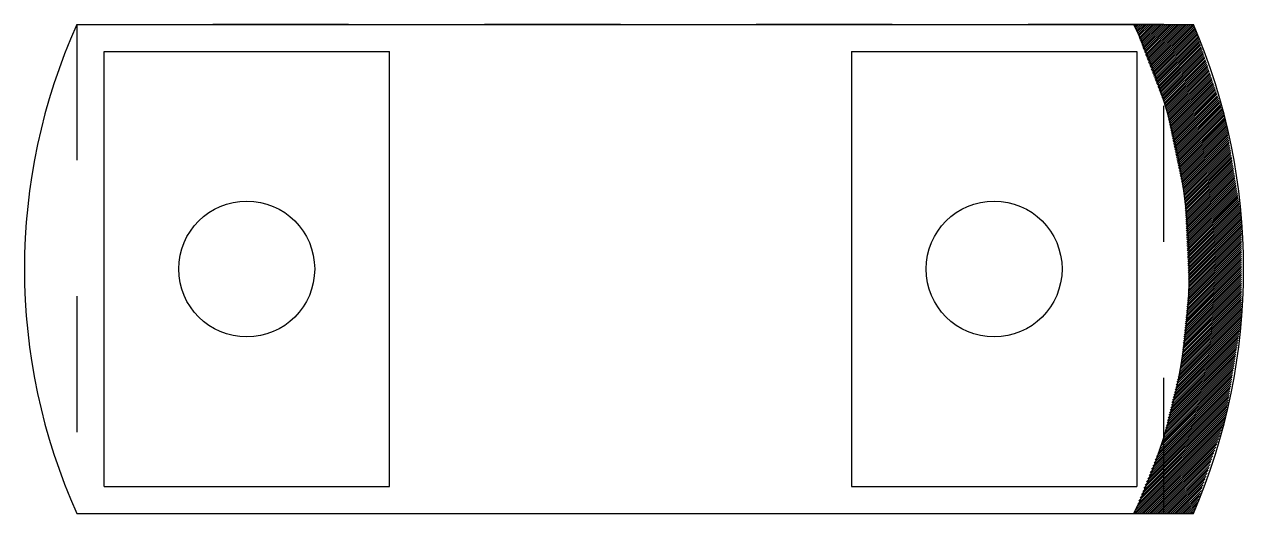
# Model space of a CAD drawing. Extents: x -1.64 to 7.34, y -1.8 to 1.8.
import ezdxf

# ---------------------------------------------------------------- set-up
doc = ezdxf.new("R2010")
doc.units = 0
doc.linetypes.add('虚线', pattern=[2, 1, -1])
for name, color, linetype in [('粗实线层', 7, 'CONTINUOUS'), ('细实线层', 7, 'CONTINUOUS'), ('虚线层', 6, '虚线')]:
    doc.layers.add(name, color=color, linetype=linetype)

# ---------------------------------------------------------------- blocks, each defined once
blk = doc.blocks.new('*X2')
at = {"layer": '粗实线层'}
for p, q in [((6.5318, 1.7942), (6.5376, 1.8)), ((6.5357, 1.784), (6.5518, 1.8)), ((6.5396, 1.7737), (6.5659, 1.8)), ((6.5436, 1.7635), (6.58, 1.8)), ((6.5475, 1.7533), (6.5942, 1.8)), ((6.5514, 1.7431), (6.6083, 1.8)), ((6.5553, 1.7328), (6.6225, 1.8)), ((6.5592, 1.7226), (6.6366, 1.8)), ((6.5631, 1.7124), (6.6508, 1.8)), ((6.567, 1.7021), (6.6649, 1.8)), ((6.5709, 1.6919), (6.679, 1.8)), ((6.5748, 1.6817), (6.6932, 1.8)), ((6.5788, 1.6714), (6.7073, 1.8)), ((6.5827, 1.6612), (6.7215, 1.8)), ((6.5866, 1.651), (6.7356, 1.8)), ((6.5905, 1.6407), (6.7497, 1.8)), ((6.5944, 1.6305), (6.7639, 1.8)), ((6.5983, 1.6203), (6.778, 1.8)), ((6.6022, 1.61), (6.7922, 1.8)), ((6.6061, 1.5998), (6.8063, 1.8)), ((6.61, 1.5896), (6.8205, 1.8)), ((6.6139, 1.5793), (6.8346, 1.8)), ((6.6179, 1.5691), (6.8487, 1.8)), ((6.6218, 1.5589), (6.8629, 1.8)), ((6.6257, 1.5486), (6.877, 1.8)), ((6.6296, 1.5384), (6.8912, 1.8)), ((6.6335, 1.5282), (6.9053, 1.8)), ((6.6374, 1.518), (6.9195, 1.8)), ((6.6413, 1.5077), (6.9336, 1.8)), ((6.6452, 1.4975), (6.9477, 1.8)), ((6.6491, 1.4873), (6.9619, 1.8)), ((6.653, 1.477), (6.9703, 1.7943)), ((6.657, 1.4668), (6.9738, 1.7837)), ((6.6609, 1.4566), (6.9774, 1.7731)), ((6.6648, 1.4463), (6.9809, 1.7625)), ((6.6687, 1.4361), (6.9845, 1.7519)), ((6.6726, 1.4259), (6.988, 1.7413)), ((6.6765, 1.4156), (6.9915, 1.7307)), ((6.6804, 1.4054), (6.9951, 1.7201)), ((6.6843, 1.3952), (6.9986, 1.7095)), ((6.6882, 1.3849), (7.0022, 1.6989)), ((6.6922, 1.3747), (7.0057, 1.6883)), ((6.6961, 1.3645), (7.0093, 1.6777)), ((6.7, 1.3542), (7.0128, 1.6671)), ((6.7039, 1.344), (7.0163, 1.6565)), ((6.7078, 1.3338), (7.0199, 1.6459)), ((6.7117, 1.3236), (7.0234, 1.6353)), ((6.7156, 1.3133), (7.027, 1.6247)), ((6.7195, 1.3031), (7.0305, 1.6141)), ((6.7234, 1.2929), (7.0341, 1.6035)), ((6.7273, 1.2826), (7.0376, 1.5929)), ((6.7313, 1.2724), (7.0411, 1.5823)), ((6.7352, 1.2622), (7.0447, 1.5717)), ((6.7391, 1.2519), (7.0482, 1.5611)), ((6.743, 1.2417), (7.0518, 1.5505)), ((6.7469, 1.2315), (7.0553, 1.5399)), ((6.7508, 1.2212), (7.0589, 1.5293)), ((6.7547, 1.211), (7.0624, 1.5187)), ((6.7586, 1.2008), (7.066, 1.5081)), ((6.7625, 1.1905), (7.0695, 1.4975)), ((6.7665, 1.1803), (7.073, 1.4869)), ((6.769, 1.1687), (7.0766, 1.4763)), ((6.7714, 1.157), (7.0801, 1.4657)), ((6.7739, 1.1453), (7.0837, 1.4551)), ((6.7763, 1.1336), (7.0872, 1.4445)), ((6.7788, 1.1219), (7.0908, 1.4339)), ((6.7812, 1.1102), (7.0943, 1.4233)), ((6.7837, 1.0985), (7.0978, 1.4127)), ((6.7861, 1.0868), (7.1014, 1.4021)), ((6.7886, 1.0751), (7.1049, 1.3915)), ((6.791, 1.0634), (7.1085, 1.3809)), ((6.7935, 1.0518), (7.112, 1.3703)), ((6.7959, 1.0401), (7.1156, 1.3597)), ((6.7984, 1.0284), (7.1191, 1.3491)), ((6.8008, 1.0167), (7.1226, 1.3385)), ((6.8032, 1.005), (7.1262, 1.3279)), ((6.8057, 0.9933), (7.1297, 1.3173)), ((6.8081, 0.9816), (7.1333, 1.3067)), ((6.8106, 0.9699), (7.1368, 1.2961)), ((6.813, 0.9582), (7.1404, 1.2855)), ((6.8155, 0.9465), (7.1439, 1.2749)), ((6.8179, 0.9348), (7.1475, 1.2643)), ((6.8204, 0.9231), (7.151, 1.2537)), ((6.8228, 0.9114), (7.1545, 1.2431)), ((6.8253, 0.8997), (7.1581, 1.2325)), ((6.8277, 0.888), (7.1616, 1.2219)), ((6.8302, 0.8763), (7.1652, 1.2113)), ((6.8326, 0.8646), (7.1687, 1.2007)), ((6.8351, 0.8529), (7.1723, 1.1901)), ((6.8375, 0.8412), (7.1758, 1.1795)), ((6.84, 0.8295), (7.1793, 1.1689)), ((6.8424, 0.8179), (7.1829, 1.1583)), ((6.8448, 0.8062), (7.1864, 1.1477)), ((6.8473, 0.7945), (7.19, 1.1371)), ((6.8497, 0.7828), (7.1935, 1.1265)), ((6.8522, 0.7711), (7.1971, 1.1159)), ((6.8546, 0.7594), (7.2006, 1.1053)), ((6.8571, 0.7477), (7.2035, 1.0941)), ((6.8595, 0.736), (7.2055, 1.0819)), ((6.862, 0.7243), (7.2075, 1.0698)), ((6.8644, 0.7126), (7.2095, 1.0576)), ((6.8669, 0.7009), (7.2114, 1.0455)), ((6.8693, 0.6892), (7.2134, 1.0333)), ((6.8718, 0.6775), (7.2154, 1.0211)), ((6.8742, 0.6658), (7.2174, 1.009)), ((6.8767, 0.6541), (7.2193, 0.9968)), ((6.8791, 0.6424), (7.2213, 0.9846)), ((6.8816, 0.6307), (7.2233, 0.9725)), ((6.884, 0.619), (7.2253, 0.9603)), ((6.8864, 0.6073), (7.2273, 0.9482)), ((6.8889, 0.5956), (7.2292, 0.936)), ((6.8913, 0.584), (7.2312, 0.9238)), ((6.8938, 0.5723), (7.2332, 0.9117)), ((6.8962, 0.5606), (7.2352, 0.8995)), ((6.8987, 0.5489), (7.2372, 0.8873)), ((6.9011, 0.5372), (7.2391, 0.8752)), ((6.9029, 0.5248), (7.2411, 0.863)), ((6.9036, 0.5113), (7.2431, 0.8509)), ((6.9042, 0.4978), (7.2451, 0.8387)), ((6.9049, 0.4843), (7.2471, 0.8265)), ((6.9055, 0.4708), (7.249, 0.8144)), ((6.9061, 0.4573), (7.251, 0.8022)), ((6.9068, 0.4438), (7.253, 0.79)), ((6.9074, 0.4303), (7.255, 0.7779)), ((6.9081, 0.4168), (7.257, 0.7657)), ((6.9087, 0.4033), (7.2589, 0.7536)), ((6.9093, 0.3898), (7.2609, 0.7414)), ((6.91, 0.3763), (7.2629, 0.7292)), ((6.9106, 0.3628), (7.2649, 0.7171)), ((6.9113, 0.3493), (7.2669, 0.7049)), ((6.9119, 0.3358), (7.2688, 0.6927)), ((6.9125, 0.3223), (7.2708, 0.6806)), ((6.9132, 0.3088), (7.2728, 0.6684)), ((6.9138, 0.2953), (7.2748, 0.6563)), ((6.9145, 0.2818), (7.2768, 0.6441)), ((6.9151, 0.2683), (7.2787, 0.6319)), ((6.9158, 0.2548), (7.2807, 0.6198)), ((6.9164, 0.2413), (7.2827, 0.6076)), ((6.917, 0.2278), (7.2847, 0.5954)), ((6.9177, 0.2143), (7.2866, 0.5833)), ((6.9183, 0.2008), (7.2886, 0.5711)), ((6.919, 0.1873), (7.2906, 0.5589)), ((6.9196, 0.1738), (7.2926, 0.5468)), ((6.9202, 0.1603), (7.2946, 0.5346)), ((6.9209, 0.1468), (7.2965, 0.5225)), ((6.9215, 0.1333), (7.2985, 0.5103)), ((6.9222, 0.1198), (7.3005, 0.4981)), ((6.9228, 0.1063), (7.3025, 0.486)), ((6.9235, 0.0928), (7.3045, 0.4738)), ((6.9241, 0.0793), (7.3064, 0.4616)), ((6.9247, 0.0658), (7.3084, 0.4495)), ((6.9254, 0.0523), (7.3104, 0.4373)), ((6.926, 0.0388), (7.3124, 0.4252)), ((6.9267, 0.0253), (7.3144, 0.413)), ((6.9273, 0.0118), (7.3163, 0.4008)), ((6.9279, -0.0017), (7.3183, 0.3887)), ((6.9286, -0.0152), (7.3203, 0.3765)), ((6.9292, -0.0287), (7.3214, 0.3635)), ((6.9299, -0.0422), (7.3214, 0.3494)), ((6.9305, -0.0557), (7.3214, 0.3352)), ((6.9311, -0.0692), (7.3214, 0.3211)), ((6.9318, -0.0827), (7.3214, 0.3069)), ((6.9324, -0.0962), (7.3214, 0.2928)), ((6.9331, -0.1097), (7.3214, 0.2786)), ((6.9259, -0.2159), (7.3214, 0.1797)), ((6.9275, -0.2001), (7.3214, 0.1938)), ((6.9291, -0.1844), (7.3214, 0.2079)), ((6.9307, -0.1687), (7.3214, 0.2221)), ((6.9323, -0.153), (7.3214, 0.2362)), ((6.9337, -0.1232), (7.3214, 0.2645)), ((6.9338, -0.1372), (7.3214, 0.2504)), ((6.9164, -0.3103), (7.3214, 0.0948)), ((6.918, -0.2945), (7.3214, 0.1089)), ((6.9195, -0.2788), (7.3214, 0.1231)), ((6.9211, -0.2631), (7.3214, 0.1372)), ((6.9227, -0.2473), (7.3214, 0.1514)), ((6.9243, -0.2316), (7.3214, 0.1655)), ((6.9068, -0.4047), (7.3214, 0.0099)), ((6.9084, -0.3889), (7.3214, 0.0241)), ((6.91, -0.3732), (7.3214, 0.0382)), ((6.9116, -0.3575), (7.3214, 0.0524)), ((6.9132, -0.3417), (7.3214, 0.0665)), ((6.9148, -0.326), (7.3214, 0.0807)), ((6.8957, -0.5148), (7.3214, -0.089)), ((6.8973, -0.499), (7.3214, -0.0749)), ((6.8989, -0.4833), (7.3214, -0.0608)), ((6.9005, -0.4676), (7.3214, -0.0466)), ((6.9021, -0.4518), (7.3214, -0.0325)), ((6.9037, -0.4361), (7.3214, -0.0183)), ((6.9052, -0.4204), (7.3214, -0.0042)), ((6.8862, -0.6092), (7.3214, -0.1739)), ((6.8878, -0.5934), (7.3214, -0.1598)), ((6.8893, -0.5777), (7.3214, -0.1456)), ((6.8909, -0.562), (7.3214, -0.1315)), ((6.8925, -0.5462), (7.3214, -0.1173)), ((6.8941, -0.5305), (7.3214, -0.1032)), ((6.8766, -0.7036), (7.3214, -0.2588)), ((6.8782, -0.6878), (7.3214, -0.2446)), ((6.8798, -0.6721), (7.3214, -0.2305)), ((6.8814, -0.6564), (7.3214, -0.2163)), ((6.883, -0.6406), (7.3214, -0.2022)), ((6.8846, -0.6249), (7.3214, -0.188)), ((6.8453, -0.8338), (7.3214, -0.3577)), ((6.8499, -0.8152), (7.3214, -0.3436)), ((6.8544, -0.7965), (7.3214, -0.3295)), ((6.8589, -0.7778), (7.3214, -0.3153)), ((6.8635, -0.7591), (7.3214, -0.3012)), ((6.868, -0.7405), (7.3214, -0.287)), ((6.8725, -0.7218), (7.3214, -0.2729)), ((6.8227, -0.9272), (7.31, -0.4399)), ((6.8272, -0.9086), (7.3127, -0.423)), ((6.8317, -0.8899), (7.3155, -0.4061)), ((6.8363, -0.8712), (7.3182, -0.3892)), ((6.8408, -0.8525), (7.321, -0.3723)), ((6.8, -1.0206), (7.2962, -0.5244)), ((6.8045, -1.0019), (7.299, -0.5075)), ((6.8091, -0.9833), (7.3017, -0.4906)), ((6.8136, -0.9646), (7.3045, -0.4737)), ((6.8181, -0.9459), (7.3072, -0.4568)), ((6.7728, -1.1327), (7.2797, -0.6257)), ((6.7773, -1.114), (7.2825, -0.6088)), ((6.7818, -1.0953), (7.2852, -0.5919)), ((6.7864, -1.0766), (7.288, -0.575)), ((6.7909, -1.058), (7.2907, -0.5581)), ((6.7955, -1.0393), (7.2935, -0.5413)), ((6.7501, -1.2261), (7.266, -0.7102)), ((6.7546, -1.2074), (7.2687, -0.6933)), ((6.7592, -1.1887), (7.2715, -0.6764)), ((6.7637, -1.17), (7.2742, -0.6595)), ((6.7682, -1.1514), (7.277, -0.6426)), ((6.7138, -1.3331), (7.2523, -0.7946)), ((6.723, -1.3097), (7.255, -0.7777)), ((6.7322, -1.2864), (7.2578, -0.7608)), ((6.741, -1.2634), (7.2605, -0.7439)), ((6.7456, -1.2447), (7.2632, -0.7271)), ((6.6585, -1.4732), (7.2358, -0.896)), ((6.6677, -1.4499), (7.2385, -0.8791)), ((6.6769, -1.4265), (7.2413, -0.8622)), ((6.6861, -1.4032), (7.244, -0.8453)), ((6.6954, -1.3798), (7.2468, -0.8284)), ((6.7046, -1.3565), (7.2495, -0.8115)), ((6.6124, -1.59), (7.222, -0.9804)), ((6.6217, -1.5666), (7.2248, -0.9635)), ((6.6309, -1.5433), (7.2275, -0.9466)), ((6.6401, -1.5199), (7.2303, -0.9297)), ((6.6493, -1.4966), (7.233, -0.9129)), ((6.5664, -1.7068), (7.2083, -1.0649)), ((6.5756, -1.6834), (7.211, -1.048)), ((6.5848, -1.6601), (7.2138, -1.0311)), ((6.594, -1.6367), (7.2165, -1.0142)), ((6.6032, -1.6133), (7.2193, -0.9973)), ((6.5297, -1.8), (7.1887, -1.1411)), ((6.5388, -1.7768), (7.1958, -1.1198)), ((6.5439, -1.8), (7.1816, -1.1623)), ((6.548, -1.7535), (7.2028, -1.0987)), ((6.5572, -1.7301), (7.2055, -1.0818)), ((6.558, -1.8), (7.1745, -1.1835)), ((6.5721, -1.8), (7.1674, -1.2048)), ((6.5863, -1.8), (7.1603, -1.226)), ((6.6004, -1.8), (7.1532, -1.2473)), ((6.6146, -1.8), (7.146, -1.2685)), ((6.6287, -1.8), (7.1389, -1.2898)), ((6.6429, -1.8), (7.1318, -1.311)), ((6.657, -1.8), (7.1247, -1.3323)), ((6.6711, -1.8), (7.1176, -1.3535)), ((6.6853, -1.8), (7.1105, -1.3747)), ((6.6994, -1.8), (7.1034, -1.396)), ((6.7136, -1.8), (7.0963, -1.4172)), ((6.7277, -1.8), (7.0892, -1.4385)), ((6.7418, -1.8), (7.0821, -1.4597)), ((6.756, -1.8), (7.075, -1.481)), ((6.7701, -1.8), (7.0679, -1.5022)), ((6.7843, -1.8), (7.0608, -1.5235)), ((6.7984, -1.8), (7.0537, -1.5447)), ((6.8126, -1.8), (7.0466, -1.566)), ((6.8267, -1.8), (7.0395, -1.5872)), ((6.8408, -1.8), (7.0324, -1.6084)), ((6.855, -1.8), (7.0253, -1.6297)), ((6.8691, -1.8), (7.0182, -1.6509)), ((6.8833, -1.8), (7.0111, -1.6722)), ((6.8974, -1.8), (7.004, -1.6934)), ((6.9116, -1.8), (6.9969, -1.7147)), ((6.9257, -1.8), (6.9898, -1.7359)), ((6.9398, -1.8), (6.9827, -1.7572)), ((6.954, -1.8), (6.9756, -1.7784)), ((6.9681, -1.8), (6.9685, -1.7996))]:
    blk.add_line(p, q, dxfattribs=at)

msp = doc.modelspace()

# ---------------------------------------------------------------- linework, layer by layer
at = {"layer": '粗实线层'}
for p, q in [((-1.25, 1.8), (6.9684, 1.8)), ((-1.25, -1.8), (6.9684, -1.8))]:
    msp.add_line(p, q, dxfattribs=at)
for radius, start, end in [(4.3863, 155.77225, 204.22775), (4.1863, 334.53437, 25.46563), (4.5863, 336.89175, 23.10825)]:
    msp.add_arc((2.75, 0), radius, start, end, dxfattribs=at)
at = {"layer": '细实线层'}
for p, q in [((-1.05, -1.6), (-1.05, 1.6)), ((-1.05, 1.6), (1.05, 1.6)), ((1.05, -1.6), (1.05, 1.6)), ((4.45, 1.6), (4.45, -1.6)), ((4.45, 1.6), (6.55, 1.6)), ((6.55, 1.6), (6.55, -1.6)), ((-1.05, -1.6), (1.05, -1.6)), ((4.45, -1.6), (6.55, -1.6))]:
    msp.add_line(p, q, dxfattribs=at)
for centre in [(0, 0), (5.5, 0)]:
    msp.add_circle(centre, 0.5, dxfattribs=at)
at = {"layer": '虚线层'}
msp.add_lwpolyline([(-1.25, 1.8), (-1.25, -1.8), (6.75, -1.8), (6.75, 1.8)], close=True, dxfattribs=at)

# ---------------------------------------------------------------- block references
at = {"layer": '粗实线层'}
msp.add_blockref('*X2', (0, 0), dxfattribs=at)

doc.saveas('drawing.dxf')
